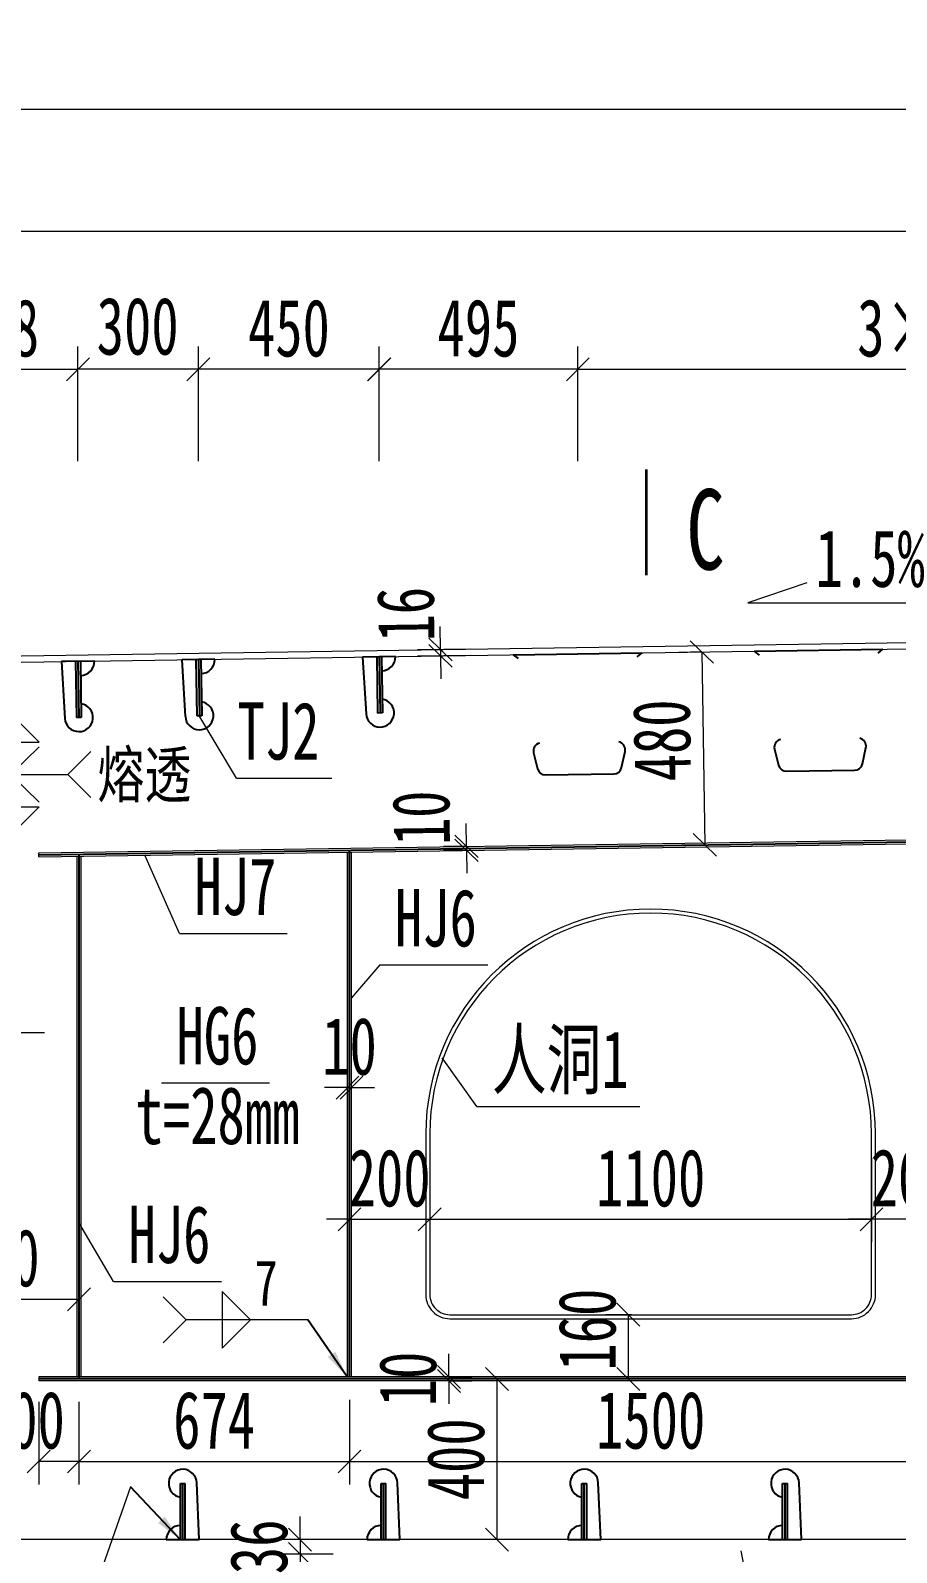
# Model space of a CAD drawing. Header units: millimetres. Extents: x -89049 to 410567, y -307459 to -100425.
# Drawn here: x 180362 to 182519, y -150712 to -146922 of the extents above; entities that cross this region are included whole.
import ezdxf
from ezdxf.enums import TextEntityAlignment as Align

# ---------------------------------------------------------------- set-up
doc = ezdxf.new("R2010")
doc.units = ezdxf.units.MM
doc.layers.get('Defpoints').update_dxf_attribs({"color": 8})
for name, color, linetype, lineweight in [('Dim', 4, 'Continuous', 15), ('文字', 7, 'Continuous', 15), ('粗线', 3, 'Continuous', 35), ('细实线', 4, 'Continuous', 15), ('钢板粗线', 1, 'Continuous', 25), ('钢板细线', 6, 'Continuous', 15)]:
    doc.layers.add(name, color=color, linetype=linetype, lineweight=lineweight)
doc.layers.add('Text', color=4, linetype='Continuous')
doc.styles.add('111', font='', dxfattribs={"width": 0.7})
doc.styles.add('BM_Dim', font='', dxfattribs={"width": 0.85})
doc.styles.add('SMEDI', font='', dxfattribs={"width": 0.75})
doc.styles.get("Standard").update_dxf_attribs({"font": ''})
doc.styles.get('111').set_extended_font_data('仿宋_GB2312')
doc.styles.get('BM_Dim').set_extended_font_data('仿宋_GB2312')
doc.styles.get('SMEDI').set_extended_font_data('仿宋_GB2312')
doc.styles.get('Standard').set_extended_font_data('仿宋_GB2312')
doc.dimstyles.new('200', dxfattribs={"dimscale": 0, "dimtxt": 2.5, "dimasz": 1, "dimexe": 1, "dimexo": 1, "dimgap": 0.6, "dimtad": 1, "dimdec": 0, "dimdsep": 46, "dimtxsty": '111', "dimblk": 'OBLIQUE', "dimcen": 0, "dimclrd": 4, "dimclre": 4, "dimclrt": 4, "dimadec": 1, "dimazin": 2, "dimtfac": 1, "dimtdec": 0, "dimtix": 1, "dimtmove": 2, "dimatfit": 3, "dimfxl": 4, "dimfxlon": 1, "dimtolj": 1, "dimlwd": -1, "dimlwe": -1, "dimarcsym": 0})
doc.dimstyles.new('MSteel_1.0_1.0', dxfattribs={"dimtxt": 3, "dimasz": 1.2, "dimexe": 1, "dimexo": 1, "dimgap": 1, "dimtad": 3, "dimtoh": 1, "dimdec": 0, "dimzin": 0, "dimdsep": 46, "dimtxsty": 'Standard', "dimblk": 'ARCHTICK', "dimcen": 0.09, "dimclrd": 3, "dimclre": 3, "dimadec": 0, "dimazin": 0, "dimtfac": 1, "dimtdec": 4, "dimtofl": 0, "dimtmove": 0, "dimatfit": 3, "dimfxl": 1, "dimtolj": 1, "dimtzin": 0, "dimarcsym": 0})

# ---------------------------------------------------------------- blocks, each defined once
blk = doc.blocks.new('_Oblique')
at = {"color": 0, "linetype": 'ByBlock', "lineweight": -2}
blk.add_line((-0.5, -0.5), (0.5, 0.5), dxfattribs=at)
blk = doc.blocks.new('*D3770')
at = {"layer": 'Defpoints', "color": 0, "transparency": 16777216}
for p in [(184125.2, -147421.6), (172989.9, -148416.1), (184125.2, -148422.4)]:
    blk.add_point(p, dxfattribs=at)
at = {"layer": '细实线', "color": 4, "transparency": 16777216}
for p, q in [((172989.9, -147650.2), (172989.9, -147364.5)), ((184125.2, -147650.2), (184125.2, -147364.5)), ((172989.9, -147421.6), (184125.2, -147421.6))]:
    blk.add_line(p, q, dxfattribs=at)
at = {"layer": '细实线', "color": 4, "transparency": 16777216, "xscale": 57.14285714285715, "yscale": 57.14285714285715, "zscale": 57.14285714285715, "rotation": 180}
blk.add_blockref('_Oblique', (172989.9, -147421.6), dxfattribs=at)
at = {"layer": '细实线', "color": 4, "transparency": 16777216, "xscale": 57.14285714285715, "yscale": 57.14285714285715, "zscale": 57.14285714285715}
blk.add_blockref('_Oblique', (184125.2, -147421.6), dxfattribs=at)
at = {"layer": '细实线', "color": 4, "transparency": 16777216, "insert": (178557.5, -147319.4), "char_height": 142.86, "attachment_point": 5, "style": '111'}
blk.add_mtext('\\A1;11135', dxfattribs=at)
blk = doc.blocks.new('12-140加劲 有过焊孔')
at = {"layer": 'Defpoints'}
blk.add_line((0, 0), (0, 140), dxfattribs=at)
at = {"layer": '钢板粗线', "color": 7}
for p, q in [((-6, 0), (-6, 140)), ((-6, 140), (6, 140)), ((6, 0), (6, 140)), ((41, 0), (35, 141.5)), ((-41, 0), (41, 0))]:
    blk.add_line(p, q, dxfattribs=at)
for centre, start, end in [((0, 140), 2.441, 260.1291), ((-6, 0), 90, 180)]:
    blk.add_arc(centre, 35, start, end, dxfattribs=at)
blk = doc.blocks.new('U型肋1')
at = {"layer": 'Defpoints'}
blk.add_line((-160, 0), (160, 0), dxfattribs=at)
at = {"layer": '钢板粗线', "color": 6}
for p, q in [((147.8, -9.7), (160, 0)), ((-147.8, -9.7), (-160, 0))]:
    blk.add_line(p, q, dxfattribs=at)
blk.add_lwpolyline([(-98.8, -220.5, 0.414266), (-113.8, -244.5), (-104.5, -284.5, 0.348876), (-85, -300), (85, -300, 0.348876), (104.5, -284.5), (113.8, -244.5, 0.414091), (98.8, -220.5, 0.414091)], format="xyb", dxfattribs=at)
blk = doc.blocks.new('*D3786')
at = {"layer": 'Defpoints', "color": 0, "transparency": 16777216}
for p in [(183525.2, -147765.7), (183525.2, -148447.4), (181725.3, -148474.4)]:
    blk.add_point(p, dxfattribs=at)
at = {"layer": '细实线', "color": 4, "transparency": 16777216}
for p, q in [((181725.3, -147994.3), (181725.3, -147708.6)), ((183525.2, -147994.3), (183525.2, -147708.6)), ((181725.3, -147765.7), (183525.2, -147765.7))]:
    blk.add_line(p, q, dxfattribs=at)
at = {"layer": '细实线', "color": 4, "transparency": 16777216, "xscale": 57.14285714285715, "yscale": 57.14285714285715, "zscale": 57.14285714285715, "rotation": 180}
blk.add_blockref('_Oblique', (181725.3, -147765.7), dxfattribs=at)
at = {"layer": '细实线', "color": 4, "transparency": 16777216, "xscale": 57.14285714285715, "yscale": 57.14285714285715, "zscale": 57.14285714285715}
blk.add_blockref('_Oblique', (183525.2, -147765.7), dxfattribs=at)
at = {"layer": '细实线', "color": 4, "transparency": 16777216, "insert": (182625.2, -147663.5), "char_height": 142.86, "attachment_point": 5, "style": '111'}
blk.add_mtext('\\A1;3×600', dxfattribs=at)
blk = doc.blocks.new('*D3788')
at = {"layer": 'Defpoints', "color": 0, "transparency": 16777216}
for p in [(181173.5, -150679.9), (181033.5, -150715.9), (181173.5, -150715.9)]:
    blk.add_point(p, dxfattribs=at)
at = {"layer": '细实线', "color": 4, "transparency": 16777216}
for p, q in [((181033.5, -150679.9), (181033.5, -150622.7)), ((181116.3, -150679.9), (180976.3, -150679.9)), ((181033.5, -150679.9), (181033.5, -150715.9)), ((181116.3, -150715.9), (180976.3, -150715.9)), ((181033.5, -150715.9), (181033.5, -150773))]:
    blk.add_line(p, q, dxfattribs=at)
at = {"layer": '细实线', "color": 4, "transparency": 16777216, "xscale": 57.14285714285715, "yscale": 57.14285714285715, "zscale": 57.14285714285715}
for p, rotation in [((181033.5, -150679.9), 270), ((181033.5, -150715.9), 90)]:
    blk.add_blockref('_Oblique', p, dxfattribs=dict(at, rotation=rotation))
at = {"layer": '细实线', "color": 4, "transparency": 16777216, "insert": (180931.2, -150697.9), "char_height": 142.86, "attachment_point": 5, "rotation": 90, "style": '111'}
blk.add_mtext('\\A1;36', dxfattribs=at)
blk = doc.blocks.new('*D3789')
at = {"layer": 'Defpoints', "color": 0, "transparency": 16777216}
for p in [(181403.7, -150274.9), (181403.7, -150284.9), (181404.4, -150284.9)]:
    blk.add_point(p, dxfattribs=at)
at = {"layer": '细实线', "color": 4, "transparency": 16777216}
for p, q in [((181404.4, -150274.9), (181404.4, -150217.7)), ((181404.4, -150274.9), (181461.5, -150274.9)), ((181404.4, -150274.9), (181404.4, -150284.9)), ((181404.4, -150284.9), (181461.5, -150284.9)), ((181404.4, -150284.9), (181404.4, -150342))]:
    blk.add_line(p, q, dxfattribs=at)
at = {"layer": '细实线', "color": 4, "transparency": 16777216, "xscale": 57.14285714285715, "yscale": 57.14285714285715, "zscale": 57.14285714285715}
for p, rotation in [((181404.4, -150274.9), 270), ((181404.4, -150284.9), 90)]:
    blk.add_blockref('_Oblique', p, dxfattribs=dict(at, rotation=rotation))
at = {"layer": '细实线', "color": 4, "transparency": 16777216, "insert": (181302.1, -150279.9), "char_height": 142.86, "attachment_point": 5, "rotation": 90, "style": '111'}
blk.add_mtext('\\A1;10', dxfattribs=at)
blk = doc.blocks.new('*D3790')
at = {"layer": 'Defpoints', "color": 0, "transparency": 16777216}
for p in [(181161.6, -149554.4), (181151.6, -149609.2), (181161.6, -149609.2)]:
    blk.add_point(p, dxfattribs=at)
at = {"layer": '细实线', "color": 4, "transparency": 16777216}
for p, q in [((181151.6, -149554.4), (181151.6, -149497.3)), ((181161.6, -149554.4), (181161.6, -149497.3)), ((181151.6, -149554.4), (181094.5, -149554.4)), ((181151.6, -149554.4), (181161.6, -149554.4)), ((181161.6, -149554.4), (181218.8, -149554.4))]:
    blk.add_line(p, q, dxfattribs=at)
at = {"layer": '细实线', "color": 4, "transparency": 16777216, "xscale": 57.14285714285715, "yscale": 57.14285714285715, "zscale": 57.14285714285715}
blk.add_blockref('_Oblique', (181151.6, -149554.4), dxfattribs=at)
at = {"layer": '细实线', "color": 4, "transparency": 16777216, "xscale": 57.14285714285715, "yscale": 57.14285714285715, "zscale": 57.14285714285715, "rotation": 180}
blk.add_blockref('_Oblique', (181161.6, -149554.4), dxfattribs=at)
at = {"layer": '细实线', "color": 4, "transparency": 16777216, "insert": (181156.6, -149452.2), "char_height": 142.86, "attachment_point": 5, "style": '111'}
blk.add_mtext('\\A1;10', dxfattribs=at)
blk = doc.blocks.new('*D3791')
at = {"layer": 'Defpoints', "color": 0, "transparency": 16777216}
for p in [(181156.6, -150279.9), (182656.6, -150276.9), (182656.6, -150485.4)]:
    blk.add_point(p, dxfattribs=at)
at = {"layer": '细实线', "color": 4, "transparency": 16777216}
for p, q in [((181156.6, -150337), (181156.6, -150542.5)), ((182656.6, -150334), (182656.6, -150542.5)), ((181156.6, -150485.4), (182656.6, -150485.4))]:
    blk.add_line(p, q, dxfattribs=at)
at = {"layer": '细实线', "color": 4, "transparency": 16777216, "xscale": 57.14285714285715, "yscale": 57.14285714285715, "zscale": 57.14285714285715, "rotation": 180}
blk.add_blockref('_Oblique', (181156.6, -150485.4), dxfattribs=at)
at = {"layer": '细实线', "color": 4, "transparency": 16777216, "xscale": 57.14285714285715, "yscale": 57.14285714285715, "zscale": 57.14285714285715}
blk.add_blockref('_Oblique', (182656.6, -150485.4), dxfattribs=at)
at = {"layer": '细实线', "color": 4, "transparency": 16777216, "insert": (181906.6, -150383.1), "char_height": 142.86, "attachment_point": 5, "style": '111'}
blk.add_mtext('\\A1;1500', dxfattribs=at)
blk = doc.blocks.new('*D3793')
at = {"layer": 'Defpoints', "color": 0, "transparency": 16777216}
for p in [(182456.6, -149671.9), (181356.6, -149706.4), (182456.6, -149882.2)]:
    blk.add_point(p, dxfattribs=at)
at = {"layer": '细实线', "color": 4, "transparency": 16777216}
for p, q in [((182456.6, -149729), (182456.6, -149939.4)), ((181356.6, -149763.5), (181356.6, -149939.4)), ((181356.6, -149882.2), (182456.6, -149882.2))]:
    blk.add_line(p, q, dxfattribs=at)
at = {"layer": '细实线', "color": 4, "transparency": 16777216, "xscale": 57.14285714285715, "yscale": 57.14285714285715, "zscale": 57.14285714285715, "rotation": 180}
blk.add_blockref('_Oblique', (181356.6, -149882.2), dxfattribs=at)
at = {"layer": '细实线', "color": 4, "transparency": 16777216, "xscale": 57.14285714285715, "yscale": 57.14285714285715, "zscale": 57.14285714285715}
blk.add_blockref('_Oblique', (182456.6, -149882.2), dxfattribs=at)
at = {"layer": '细实线', "color": 4, "transparency": 16777216, "insert": (181906.6, -149780), "char_height": 142.86, "attachment_point": 5, "style": '111'}
blk.add_mtext('\\A1;1100', dxfattribs=at)
blk = doc.blocks.new('*D3794')
at = {"layer": 'Defpoints', "color": 0, "transparency": 16777216}
for p in [(181356.6, -149706.4), (181156.6, -149764.7), (181356.6, -149882.2)]:
    blk.add_point(p, dxfattribs=at)
at = {"layer": '细实线', "color": 4, "transparency": 16777216}
for p, q in [((181356.6, -149763.5), (181356.6, -149939.4)), ((181156.6, -149821.9), (181156.6, -149939.4)), ((181156.6, -149882.2), (181099.5, -149882.2)), ((181156.6, -149882.2), (181356.6, -149882.2)), ((181356.6, -149882.2), (181413.8, -149882.2))]:
    blk.add_line(p, q, dxfattribs=at)
at = {"layer": '细实线', "color": 4, "transparency": 16777216, "xscale": 57.14285714285715, "yscale": 57.14285714285715, "zscale": 57.14285714285715}
blk.add_blockref('_Oblique', (181156.6, -149882.2), dxfattribs=at)
at = {"layer": '细实线', "color": 4, "transparency": 16777216, "xscale": 57.14285714285715, "yscale": 57.14285714285715, "zscale": 57.14285714285715, "rotation": 180}
blk.add_blockref('_Oblique', (181356.6, -149882.2), dxfattribs=at)
at = {"layer": '细实线', "color": 4, "transparency": 16777216, "insert": (181256.6, -149780), "char_height": 142.86, "attachment_point": 5, "style": '111'}
blk.add_mtext('\\A1;200', dxfattribs=at)
blk = doc.blocks.new('*D3796')
at = {"layer": 'Defpoints', "color": 0, "transparency": 16777216}
for p in [(181555.3, -150279.9), (181523.8, -150679.9), (181555.3, -150679.9)]:
    blk.add_point(p, dxfattribs=at)
at = {"layer": '细实线', "color": 4, "transparency": 16777216}
for p, q in [((181523.8, -150279.9), (181466.6, -150279.9)), ((181523.8, -150279.9), (181523.8, -150679.9)), ((181523.8, -150679.9), (181466.6, -150679.9))]:
    blk.add_line(p, q, dxfattribs=at)
at = {"layer": '细实线', "color": 4, "transparency": 16777216, "xscale": 57.14285714285715, "yscale": 57.14285714285715, "zscale": 57.14285714285715}
for p, rotation in [((181523.8, -150279.9), 90), ((181523.8, -150679.9), 270)]:
    blk.add_blockref('_Oblique', p, dxfattribs=dict(at, rotation=rotation))
at = {"layer": '细实线', "color": 4, "transparency": 16777216, "insert": (181421.5, -150479.9), "char_height": 142.86, "attachment_point": 5, "rotation": 90, "style": '111'}
blk.add_mtext('\\A1;400', dxfattribs=at)
blk = doc.blocks.new('_ArchTick')
at = {"color": 0, "linetype": 'ByBlock', "const_width": 0.15}
blk.add_lwpolyline([(-0.5, -0.5), (0.5, 0.5)], dxfattribs=at)
blk = doc.blocks.new('角焊缝1')
at = {"layer": 'Dim'}
blk.add_line((-3101.175, 370.223), (-3106.48, 370.223), dxfattribs=at)
blk.add_lwpolyline([(-3104.907, 371.455), (-3104.907, 368.992), (-3103.675, 370.223)], close=True, dxfattribs=at)
blk.add_lwpolyline([(-3107.48, 369.223), (-3106.48, 370.223), (-3107.48, 371.223)], dxfattribs=at)
blk = doc.blocks.new('*D3801')
at = {"layer": 'Defpoints', "color": 0, "transparency": 16777216}
for p in [(181483.1, -148953.1), (181447.9, -148963.6), (181483.2, -148963.1)]:
    blk.add_point(p, dxfattribs=at)
at = {"layer": '细实线', "color": 4, "transparency": 16777216}
for p, q in [((181447.8, -148953.6), (181446.9, -148896.5)), ((181447.8, -148953.6), (181390.7, -148954.4)), ((181447.8, -148953.6), (181447.9, -148963.6)), ((181447.9, -148963.6), (181390.8, -148964.4)), ((181447.9, -148963.6), (181448.8, -149020.7))]:
    blk.add_line(p, q, dxfattribs=at)
at = {"layer": '细实线', "color": 4, "transparency": 16777216, "xscale": 57.14285714285715, "yscale": 57.14285714285715, "zscale": 57.14285714285715}
for p, rotation in [((181447.8, -148953.6), 270.8593722435713), ((181447.9, -148963.6), 90.85937224357133)]:
    blk.add_blockref('_Oblique', p, dxfattribs=dict(at, rotation=rotation))
at = {"layer": '细实线', "color": 4, "transparency": 16777216, "insert": (181335.6, -148882.8), "char_height": 142.86, "attachment_point": 5, "rotation": 90.8594, "style": '111'}
blk.add_mtext('\\A1;10', dxfattribs=at)
blk = doc.blocks.new('*D3802')
at = {"layer": 'Defpoints', "color": 0, "transparency": 16777216}
for p in [(182456.6, -149706.4), (182656.6, -149764.7), (182456.6, -149882.2)]:
    blk.add_point(p, dxfattribs=at)
at = {"layer": '细实线', "color": 4, "transparency": 16777216}
for p, q in [((182456.6, -149763.5), (182456.6, -149939.4)), ((182656.6, -149821.9), (182656.6, -149939.4)), ((182456.6, -149882.2), (182399.5, -149882.2)), ((182656.6, -149882.2), (182456.6, -149882.2)), ((182656.6, -149882.2), (182713.8, -149882.2))]:
    blk.add_line(p, q, dxfattribs=at)
at = {"layer": '细实线', "color": 4, "transparency": 16777216, "xscale": 57.14285714285715, "yscale": 57.14285714285715, "zscale": 57.14285714285715}
blk.add_blockref('_Oblique', (182456.6, -149882.2), dxfattribs=at)
at = {"layer": '细实线', "color": 4, "transparency": 16777216, "xscale": 57.14285714285715, "yscale": 57.14285714285715, "zscale": 57.14285714285715, "rotation": 180}
blk.add_blockref('_Oblique', (182656.6, -149882.2), dxfattribs=at)
at = {"layer": '细实线', "color": 4, "transparency": 16777216, "insert": (182556.6, -149780), "char_height": 142.86, "attachment_point": 5, "style": '111'}
blk.add_mtext('\\A1;200', dxfattribs=at)
blk = doc.blocks.new('*D3803')
at = {"layer": 'Defpoints', "color": 0, "transparency": 16777216}
for p in [(182051.4, -148469.5), (182041.6, -148949.7), (182058.6, -148949.4)]:
    blk.add_point(p, dxfattribs=at)
at = {"layer": '细实线', "color": 4, "transparency": 16777216}
for p, q in [((182034.4, -148469.7), (181977.2, -148470.6)), ((182034.4, -148469.7), (182041.6, -148949.7)), ((182041.6, -148949.7), (181984.4, -148950.5))]:
    blk.add_line(p, q, dxfattribs=at)
at = {"layer": '细实线', "color": 4, "transparency": 16777216, "xscale": 57.14285714285715, "yscale": 57.14285714285715, "zscale": 57.14285714285715}
for p, rotation in [((182034.4, -148469.7), 90.85937224365449), ((182041.6, -148949.7), 270.8593722436545)]:
    blk.add_blockref('_Oblique', p, dxfattribs=dict(at, rotation=rotation))
at = {"layer": '细实线', "color": 4, "transparency": 16777216, "insert": (181935, -148690.1), "char_height": 142.86, "attachment_point": 5, "rotation": 90.8594, "style": '111'}
blk.add_mtext('\\A1;480', dxfattribs=at)
blk = doc.blocks.new('*D3806')
at = {"layer": 'Defpoints', "color": 0, "transparency": 16777216}
for p in [(180741.3, -150679.9), (183241.3, -150679.9), (180741.3, -151112.2)]:
    blk.add_point(p, dxfattribs=at)
at = {"layer": '细实线', "color": 4, "transparency": 16777216}
for p, q in [((180741.3, -150883.6), (180741.3, -151169.4)), ((183241.3, -150883.6), (183241.3, -151169.4)), ((183241.3, -151112.2), (180741.3, -151112.2))]:
    blk.add_line(p, q, dxfattribs=at)
at = {"layer": '细实线', "color": 4, "transparency": 16777216, "xscale": 57.14285714285715, "yscale": 57.14285714285715, "zscale": 57.14285714285715, "rotation": 180}
blk.add_blockref('_Oblique', (180741.3, -151112.2), dxfattribs=at)
at = {"layer": '细实线', "color": 4, "transparency": 16777216, "xscale": 57.14285714285715, "yscale": 57.14285714285715, "zscale": 57.14285714285715}
blk.add_blockref('_Oblique', (183241.3, -151112.2), dxfattribs=at)
at = {"layer": '细实线', "color": 4, "transparency": 16777216, "insert": (181991.3, -151010), "char_height": 142.86, "attachment_point": 5, "style": '111'}
blk.add_mtext('\\A1;5×500', dxfattribs=at)
blk = doc.blocks.new('*D3807')
at = {"layer": 'Defpoints', "color": 0, "transparency": 16777216}
for p in [(181230.3, -147765.7), (181230.3, -148481.7), (181725.3, -148474.4)]:
    blk.add_point(p, dxfattribs=at)
at = {"layer": '细实线', "color": 4, "transparency": 16777216}
for p, q in [((181230.3, -147994.3), (181230.3, -147708.6)), ((181725.3, -147994.3), (181725.3, -147708.6)), ((181725.3, -147765.7), (181230.3, -147765.7))]:
    blk.add_line(p, q, dxfattribs=at)
at = {"layer": '细实线', "color": 4, "transparency": 16777216, "xscale": 57.14285714285715, "yscale": 57.14285714285715, "zscale": 57.14285714285715, "rotation": 180}
blk.add_blockref('_Oblique', (181230.3, -147765.7), dxfattribs=at)
at = {"layer": '细实线', "color": 4, "transparency": 16777216, "xscale": 57.14285714285715, "yscale": 57.14285714285715, "zscale": 57.14285714285715}
blk.add_blockref('_Oblique', (181725.3, -147765.7), dxfattribs=at)
at = {"layer": '细实线', "color": 4, "transparency": 16777216, "insert": (181477.8, -147663.5), "char_height": 142.86, "attachment_point": 5, "style": '111'}
blk.add_mtext('\\A1;495', dxfattribs=at)
blk = doc.blocks.new('*D3808')
at = {"layer": 'Defpoints', "color": 0, "transparency": 16777216}
for p in [(180780.3, -147765.7), (180780.3, -148488.5), (181230.8, -148474.4)]:
    blk.add_point(p, dxfattribs=at)
at = {"layer": '细实线', "color": 4, "transparency": 16777216}
for p, q in [((180780.3, -147994.3), (180780.3, -147708.6)), ((181230.8, -147994.3), (181230.8, -147708.6)), ((181230.8, -147765.7), (180780.3, -147765.7))]:
    blk.add_line(p, q, dxfattribs=at)
at = {"layer": '细实线', "color": 4, "transparency": 16777216, "xscale": 57.14285714285715, "yscale": 57.14285714285715, "zscale": 57.14285714285715, "rotation": 180}
blk.add_blockref('_Oblique', (180780.3, -147765.7), dxfattribs=at)
at = {"layer": '细实线', "color": 4, "transparency": 16777216, "xscale": 57.14285714285715, "yscale": 57.14285714285715, "zscale": 57.14285714285715}
blk.add_blockref('_Oblique', (181230.8, -147765.7), dxfattribs=at)
at = {"layer": '细实线', "color": 4, "transparency": 16777216, "insert": (181005.6, -147663.5), "char_height": 142.86, "attachment_point": 5, "style": '111'}
blk.add_mtext('\\A1;450', dxfattribs=at)
blk = doc.blocks.new('*D3809')
at = {"layer": 'Defpoints', "color": 0, "transparency": 16777216}
for p in [(180480.2, -147765.7), (180480.2, -148303.1), (180780.3, -148488.5)]:
    blk.add_point(p, dxfattribs=at)
at = {"layer": '细实线', "color": 4, "transparency": 16777216}
for p, q in [((180480.2, -147994.3), (180480.2, -147708.6)), ((180780.3, -147994.3), (180780.3, -147708.6)), ((180780.3, -147765.7), (180480.2, -147765.7))]:
    blk.add_line(p, q, dxfattribs=at)
at = {"layer": '细实线', "color": 4, "transparency": 16777216, "xscale": 57.14285714285715, "yscale": 57.14285714285715, "zscale": 57.14285714285715, "rotation": 180}
blk.add_blockref('_Oblique', (180480.2, -147765.7), dxfattribs=at)
at = {"layer": '细实线', "color": 4, "transparency": 16777216, "xscale": 57.14285714285715, "yscale": 57.14285714285715, "zscale": 57.14285714285715}
blk.add_blockref('_Oblique', (180780.3, -147765.7), dxfattribs=at)
at = {"layer": '细实线', "color": 4, "transparency": 16777216, "insert": (180629, -147659), "char_height": 142.86, "attachment_point": 5, "style": '111'}
blk.add_mtext('\\A1;300', dxfattribs=at)
blk = doc.blocks.new('*D3810')
at = {"layer": 'Defpoints', "color": 0, "transparency": 16777216}
for p in [(181383.3, -148479.5), (181514.4, -148461.5), (181514.7, -148477.5)]:
    blk.add_point(p, dxfattribs=at)
at = {"layer": '细实线', "color": 4, "transparency": 16777216}
for p, q in [((181383.1, -148463.5), (181382.2, -148406.4)), ((181457.3, -148462.4), (181326, -148464.4)), ((181457.5, -148478.4), (181326.2, -148480.4)), ((181383.1, -148463.5), (181383.3, -148479.5)), ((181383.3, -148479.5), (181384.2, -148536.6))]:
    blk.add_line(p, q, dxfattribs=at)
at = {"layer": '细实线', "color": 4, "transparency": 16777216, "xscale": 57.14285714285715, "yscale": 57.14285714285715, "zscale": 57.14285714285715}
for p, rotation in [((181383.1, -148463.5), 270.8593722436541), ((181383.3, -148479.5), 90.85937224365405)]:
    blk.add_blockref('_Oblique', p, dxfattribs=dict(at, rotation=rotation))
at = {"layer": '细实线', "color": 4, "transparency": 16777216, "insert": (181297, -148376), "char_height": 142.86, "attachment_point": 5, "rotation": 90.8594, "style": '111'}
blk.add_mtext('\\A1;16', dxfattribs=at)
blk = doc.blocks.new('*D3811')
at = {"layer": 'Defpoints', "color": 0, "transparency": 16777216}
for p in [(180480.2, -147765.7), (180480.2, -148303.1), (180082.7, -148508.2)]:
    blk.add_point(p, dxfattribs=at)
at = {"layer": '细实线', "color": 4, "transparency": 16777216}
for p, q in [((180082.7, -147994.3), (180082.7, -147708.6)), ((180480.2, -147994.3), (180480.2, -147708.6)), ((180082.7, -147765.7), (180480.2, -147765.7))]:
    blk.add_line(p, q, dxfattribs=at)
at = {"layer": '细实线', "color": 4, "transparency": 16777216, "xscale": 57.14285714285715, "yscale": 57.14285714285715, "zscale": 57.14285714285715, "rotation": 180}
blk.add_blockref('_Oblique', (180082.7, -147765.7), dxfattribs=at)
at = {"layer": '细实线', "color": 4, "transparency": 16777216, "xscale": 57.14285714285715, "yscale": 57.14285714285715, "zscale": 57.14285714285715}
blk.add_blockref('_Oblique', (180480.2, -147765.7), dxfattribs=at)
at = {"layer": '细实线', "color": 4, "transparency": 16777216, "insert": (180281.4, -147663.5), "char_height": 142.86, "attachment_point": 5, "style": '111'}
blk.add_mtext('\\A1;398', dxfattribs=at)
blk = doc.blocks.new('*D3812')
at = {"layer": 'Defpoints', "color": 0, "transparency": 16777216}
for p in [(180482.7, -150279.9), (181156.6, -150274.9), (181156.6, -150485.4)]:
    blk.add_point(p, dxfattribs=at)
at = {"layer": '细实线', "color": 4, "transparency": 16777216}
for p, q in [((180482.7, -150337), (180482.7, -150542.5)), ((181156.6, -150332), (181156.6, -150542.5)), ((180482.7, -150485.4), (181156.6, -150485.4))]:
    blk.add_line(p, q, dxfattribs=at)
at = {"layer": '细实线', "color": 4, "transparency": 16777216, "xscale": 57.14285714285715, "yscale": 57.14285714285715, "zscale": 57.14285714285715, "rotation": 180}
blk.add_blockref('_Oblique', (180482.7, -150485.4), dxfattribs=at)
at = {"layer": '细实线', "color": 4, "transparency": 16777216, "xscale": 57.14285714285715, "yscale": 57.14285714285715, "zscale": 57.14285714285715}
blk.add_blockref('_Oblique', (181156.6, -150485.4), dxfattribs=at)
at = {"layer": '细实线', "color": 4, "transparency": 16777216, "insert": (180819.6, -150383.1), "char_height": 142.86, "attachment_point": 5, "style": '111'}
blk.add_mtext('\\A1;674', dxfattribs=at)
blk = doc.blocks.new('*D3813')
at = {"layer": 'Defpoints', "color": 0, "transparency": 16777216}
for p in [(180382.7, -150279.9), (180482.7, -150279.9), (180382.7, -150485.4)]:
    blk.add_point(p, dxfattribs=at)
at = {"layer": '细实线', "color": 4, "transparency": 16777216}
for p, q in [((180382.7, -150337), (180382.7, -150542.5)), ((180482.7, -150337), (180482.7, -150542.5)), ((180482.7, -150485.4), (180382.7, -150485.4))]:
    blk.add_line(p, q, dxfattribs=at)
at = {"layer": '细实线', "color": 4, "transparency": 16777216, "xscale": 57.14285714285715, "yscale": 57.14285714285715, "zscale": 57.14285714285715, "rotation": 180}
blk.add_blockref('_Oblique', (180382.7, -150485.4), dxfattribs=at)
at = {"layer": '细实线', "color": 4, "transparency": 16777216, "xscale": 57.14285714285715, "yscale": 57.14285714285715, "zscale": 57.14285714285715}
blk.add_blockref('_Oblique', (180482.7, -150485.4), dxfattribs=at)
at = {"layer": '细实线', "color": 4, "transparency": 16777216, "insert": (180345.6, -150383.1), "char_height": 142.86, "attachment_point": 5, "style": '111'}
blk.add_mtext('\\A1;100', dxfattribs=at)
blk = doc.blocks.new('*D3814')
at = {"layer": 'Defpoints', "color": 0, "transparency": 16777216}
for p in [(180082.7, -149842.2), (180482.7, -149842.2), (180482.7, -150081.4)]:
    blk.add_point(p, dxfattribs=at)
at = {"layer": '细实线', "color": 4, "transparency": 16777216}
for p, q in [((180082.7, -149899.4), (180082.7, -150138.5)), ((180482.7, -149899.4), (180482.7, -150138.5)), ((180082.7, -150081.4), (180482.7, -150081.4))]:
    blk.add_line(p, q, dxfattribs=at)
at = {"layer": '细实线', "color": 4, "transparency": 16777216, "xscale": 57.14285714285715, "yscale": 57.14285714285715, "zscale": 57.14285714285715, "rotation": 180}
blk.add_blockref('_Oblique', (180082.7, -150081.4), dxfattribs=at)
at = {"layer": '细实线', "color": 4, "transparency": 16777216, "xscale": 57.14285714285715, "yscale": 57.14285714285715, "zscale": 57.14285714285715}
blk.add_blockref('_Oblique', (180482.7, -150081.4), dxfattribs=at)
at = {"layer": '细实线', "color": 4, "transparency": 16777216, "insert": (180282.7, -149979.1), "char_height": 142.86, "attachment_point": 5, "style": '111'}
blk.add_mtext('\\A1;400', dxfattribs=at)
blk = doc.blocks.new('*D3816')
at = {"layer": 'Defpoints', "color": 0, "transparency": 16777216}
for p in [(180082.7, -150679.9), (180741.3, -150679.9), (180082.7, -151112.2)]:
    blk.add_point(p, dxfattribs=at)
at = {"layer": '细实线', "color": 4, "transparency": 16777216}
for p, q in [((180082.7, -150883.6), (180082.7, -151169.4)), ((180741.3, -150883.6), (180741.3, -151169.4)), ((180741.3, -151112.2), (180082.7, -151112.2))]:
    blk.add_line(p, q, dxfattribs=at)
at = {"layer": '细实线', "color": 4, "transparency": 16777216, "xscale": 57.14285714285715, "yscale": 57.14285714285715, "zscale": 57.14285714285715, "rotation": 180}
blk.add_blockref('_Oblique', (180082.7, -151112.2), dxfattribs=at)
at = {"layer": '细实线', "color": 4, "transparency": 16777216, "xscale": 57.14285714285715, "yscale": 57.14285714285715, "zscale": 57.14285714285715}
blk.add_blockref('_Oblique', (180741.3, -151112.2), dxfattribs=at)
at = {"layer": '细实线', "color": 4, "transparency": 16777216, "insert": (180412, -151010), "char_height": 142.86, "attachment_point": 5, "style": '111'}
blk.add_mtext('\\A1;659', dxfattribs=at)
blk = doc.blocks.new('全融透1')
at = {"layer": 'Dim'}
blk.add_line((0, 0), (4.479, 0), dxfattribs=at)
for points in [[(1.995, 2.645), (1.995, 1.414), (3.227, 1.414)], [(1.995, -2.645), (1.995, -1.414), (3.227, -1.414)]]:
    blk.add_lwpolyline(points, close=True, dxfattribs=at)
for points in [[(3.227, 1.206), (1.995, 0), (1.995, 1.206)], [(5.479, 1), (4.479, 0), (5.479, -1)], [(3.227, -1.206), (1.995, 0), (1.995, -1.206)]]:
    blk.add_lwpolyline(points, dxfattribs=at)
at = {"layer": 'Text', "style": 'SMEDI', "width": 0.75}
blk.add_text('熔透', height=2, dxfattribs=at).set_placement((5.77, 0), align=Align.MIDDLE_LEFT)
blk = doc.blocks.new('*D3821')
at = {"layer": 'Defpoints', "color": 0, "transparency": 16777216}
for p in [(181851.2, -150119.9), (181917.3, -150119.9), (181917.3, -150279.9)]:
    blk.add_point(p, dxfattribs=at)
at = {"layer": '细实线', "color": 4, "transparency": 16777216}
for p, q in [((181860.1, -150119.9), (181794.1, -150119.9)), ((181851.2, -150279.9), (181851.2, -150119.9)), ((181860.1, -150279.9), (181794.1, -150279.9))]:
    blk.add_line(p, q, dxfattribs=at)
at = {"layer": '细实线', "color": 4, "transparency": 16777216, "xscale": 57.14285714285715, "yscale": 57.14285714285715, "zscale": 57.14285714285715}
for p, rotation in [((181851.2, -150119.9), 90), ((181851.2, -150279.9), 270)]:
    blk.add_blockref('_Oblique', p, dxfattribs=dict(at, rotation=rotation))
at = {"layer": '细实线', "color": 4, "transparency": 16777216, "insert": (181749, -150157), "char_height": 142.86, "attachment_point": 5, "rotation": 90, "style": '111'}
blk.add_mtext('\\A1;160', dxfattribs=at)
blk = doc.blocks.new('*D3827')
at = {"layer": 'Defpoints', "color": 0, "transparency": 16777216}
for p in [(173025.2, -148448.1), (174907.2, -150651.9), (175040.4, -150679.9), (175065.9, -150679.9), (182153.8, -150679.9)]:
    blk.add_point(p, dxfattribs=at)
at = {"layer": '细实线', "color": 4, "transparency": 16777216}
blk.add_line((174983.3, -150679.9), (174847.6, -150679.9), dxfattribs=at)
blk.add_arc((175065.9, -150679.9), 161.2, 132.4401, 180, dxfattribs=at)
at = {"layer": '细实线', "color": 4, "transparency": 16777216, "xscale": 57.14285714285715, "yscale": 57.14285714285715, "zscale": 57.14285714285715}
for p, rotation in [((174957.1, -150560.9), 42.44010108692002), ((174904.7, -150679.9), 270)]:
    blk.add_blockref('_Oblique', p, dxfattribs=dict(at, rotation=rotation))
at = {"layer": '细实线', "color": 4, "transparency": 16777216, "insert": (174767.3, -150581.6), "char_height": 142.857, "attachment_point": 5, "rotation": 71.7743, "style": '111'}
blk.add_mtext('\\A1;47.6%%d', dxfattribs=at)
blk = doc.blocks.new('*D3828')
at = {"layer": 'Defpoints', "color": 0, "transparency": 16777216}
for p in [(184125.2, -147118), (184125.2, -148118.7), (170860.2, -148405)]:
    blk.add_point(p, dxfattribs=at)
at = {"layer": '细实线', "color": 4, "transparency": 16777216}
for p, q in [((170860.2, -147346.6), (170860.2, -147060.8)), ((184125.2, -147346.6), (184125.2, -147060.8)), ((170860.2, -147118), (184125.2, -147118))]:
    blk.add_line(p, q, dxfattribs=at)
at = {"layer": '细实线', "color": 4, "transparency": 16777216, "xscale": 57.14285714285715, "yscale": 57.14285714285715, "zscale": 57.14285714285715, "rotation": 180}
blk.add_blockref('_Oblique', (170860.2, -147118), dxfattribs=at)
at = {"layer": '细实线', "color": 4, "transparency": 16777216, "xscale": 57.14285714285715, "yscale": 57.14285714285715, "zscale": 57.14285714285715}
blk.add_blockref('_Oblique', (184125.2, -147118), dxfattribs=at)
at = {"layer": '细实线', "color": 4, "transparency": 16777216, "insert": (177492.7, -147015.7), "char_height": 142.86, "attachment_point": 5, "style": '111'}
blk.add_mtext('\\A1;13265', dxfattribs=at)

msp = doc.modelspace()

# ---------------------------------------------------------------- linework, layer by layer
at = {"layer": 'Defpoints', "color": 8}
for p, q in [((180382.7, -148974.6), (183720.1, -148924.5)), ((180482.7, -148973.1), (180482.7, -150279.9)), ((181156.6, -150274.9), (181156.6, -148963)), ((183456.6, -150279.9), (180382.7, -150279.9))]:
    msp.add_line(p, q, dxfattribs=at)
at = {"layer": '粗线'}
msp.add_line((181896.4, -148278.7), (181896.4, -148015.4), dxfattribs=at)
at = {"layer": '细实线'}
for p, q in [((182296, -148297.2), (182148.6, -148347)), ((182148.6, -148347), (182603.4, -148347)), ((180874.8, -148783.5), (180781, -148626.6)), ((180874.8, -148783.5), (181112.7, -148783.5)), ((180732.9, -149170.6), (180646.9, -148975.6)), ((180732.9, -149170.6), (181001.7, -149170.6)), ((181232.2, -149248.8), (181161.6, -149331)), ((181232.2, -149248.8), (181501, -149248.8)), ((180191, -149417.4), (180397, -149417.4)), ((181473.4, -149601.4), (181387.4, -149480.4)), ((180688.3, -149542.5), (180957, -149542.5)), ((181473.4, -149601.4), (181880, -149601.4)), ((180568.7, -150037), (180482.7, -149890.6)), ((180568.7, -150037), (180837.4, -150037)), ((182173.6, -150929.5), (182132, -150707.9))]:
    msp.add_line(p, q, dxfattribs=at)
at = {"layer": '细实线', "color": 8}
msp.add_line((180610.8, -150548.7), (180498.4, -150871.5), dxfattribs=at)
at = {"layer": '钢板细线'}
for p, q in [((180382.6, -148969.6), (183720, -148919.5)), ((180382.7, -148979.6), (183720.1, -148929.5)), ((180382.7, -148979.6), (180382.6, -148969.6)), ((180477.7, -148978.1), (180477.7, -150274.9)), ((180487.7, -148978), (180487.7, -150274.9)), ((181151.6, -150274.9), (181151.6, -148968)), ((181161.6, -150274.9), (181161.6, -148967.9)), ((183456.6, -150274.9), (180382.7, -150274.9)), ((180382.7, -150274.9), (180382.7, -150284.9)), ((183456.6, -150284.9), (180382.7, -150284.9)), ((183736.3, -150679.9), (175025.4, -150679.9))]:
    msp.add_line(p, q, dxfattribs=at)
at = {"layer": '钢板细线', "elevation": 0}
for points in [[(170860.2, -148394.8), (177927, -148465.5), (180062.7, -148483.3), (184763.2, -148412.8)], [(170860.2, -148410.8), (177927, -148481.5), (180062.7, -148499.3), (184763.2, -148428.8)]]:
    msp.add_lwpolyline(points, dxfattribs=at)
at = {"layer": '钢板细线'}
for points in [[(182466.6, -149669.9, 1), (181346.6, -149669.9), (181346.6, -150069.9, 0.414214), (181406.6, -150129.9), (182406.6, -150129.9, 0.414214), (182466.6, -150069.9)], [(182456.6, -149669.9, 1), (181356.6, -149669.9), (181356.6, -150069.9, 0.414214), (181406.6, -150119.9), (182406.6, -150119.9, 0.414214), (182456.6, -150069.9)]]:
    msp.add_lwpolyline(points, format="xyb", close=True, dxfattribs=at)

# ---------------------------------------------------------------- block references
at = {"layer": '细实线', "rotation": 180.980685694254}
for p in [(180480.3, -148493), (180780.3, -148488.5), (181230.3, -148481.7)]:
    msp.add_blockref('12-140加劲 有过焊孔', p, dxfattribs=at)
at = {"layer": '细实线', "color": 8, "xscale": 57.1428571428572, "yscale": 57.1428571428572, "zscale": 57.1428571428572, "rotation": 359.9999999999999}
for name, p in [('全融透1', (180199.1, -148774.8)), ('角焊缝1', (358263.1, -171288.2))]:
    msp.add_blockref(name, p, dxfattribs=at)
at = {"layer": '钢板细线'}
for name, p, rotation in [('U型肋1', (181725.3, -148474.4), 0.8593722436390038), ('U型肋1', (182325.2, -148465.4), 0.8593722436390038), ('12-140加劲 有过焊孔', (180741.3, -150679.9), 359.9999999999935), ('12-140加劲 有过焊孔', (181241.3, -150679.9), 359.9999999999935), ('12-140加劲 有过焊孔', (181741.3, -150679.9), 359.9999999999935), ('12-140加劲 有过焊孔', (182241.3, -150679.9), 359.9999999999935)]:
    msp.add_blockref(name, p, dxfattribs=dict(at, rotation=rotation))

# ---------------------------------------------------------------- texts
at = {"layer": 'Text', "style": 'SMEDI', "width": 0.75}
msp.add_text('7', height=114.3, dxfattribs=at).set_placement((180919.5, -150040.6), align=Align.MIDDLE_LEFT)
at = {"layer": '文字', "style": 'BM_Dim', "width": 0.7}
msp.add_text('C', height=200, dxfattribs=at).set_placement((182043.1, -148264.4), align=Align.CENTER)
for s, p in [('1.5%', (182453.4, -148350.5)), ('TJ2', (180979.7, -148780.4)), ('HJ7', (180872.4, -149167.6)), ('HJ6', (181371.7, -149245.8)), ('HG6', (180827.8, -149539.5)), ('人洞1', (181681.6, -149598.4)), ('t=28mm', (180827.8, -149737.9)), ('HJ6', (180708.2, -150034))]:
    msp.add_text(s, height=142.86, dxfattribs=at).set_placement(p, align=Align.BOTTOM_CENTER)

# ---------------------------------------------------------------- dimensions: what is measured, and where the dimension line sits
at = {"layer": '细实线'}
for base, p1, p2, override, picture, middle in [((184125.2, -147118), (170860.2, -148405), (184125.2, -148118.7), {"dimscale": 57.142857, "dimtxsty": '111', "dimblk": 'Oblique'}, '*D3828', (177492.7, -147015.7)), ((184125.2, -147421.6), (172989.9, -148416.1), (184125.2, -148422.4), {"dimscale": 57.142857, "dimtxsty": '111', "dimblk": 'Oblique'}, '*D3770', (178557.5, -147319.4)), ((180480.1601, -147765.7042), (180082.6522, -148508.2036), (180480.1601, -148303.0503), {"dimscale": 57.142857, "dimtxsty": '111', "dimblk": 'Oblique'}, '*D3811', (180281.4062, -147663.4648)), ((180780.3391, -147765.7042), (181230.7953, -148474.3734), (180780.3391, -148488.4654), {"dimscale": 57.142857, "dimtxsty": '111', "dimblk": 'Oblique'}, '*D3808', (181005.5672, -147663.4648)), ((181230.3, -147765.7), (181725.3, -148474.4), (181230.3, -148481.7), {"dimscale": 57.142857, "dimblk": 'Oblique'}, '*D3807', (181477.8, -147663.5)), ((181161.6, -149554.4), (181151.6, -149609.2), (181161.6, -149609.2), {"dimscale": 57.142857, "dimblk": 'Oblique'}, '*D3790', (181156.6, -149452.2)), ((182456.6, -149882.2), (181356.6, -149706.4), (182456.6, -149671.9), {"dimscale": 57.142857, "dimblk": 'Oblique'}, '*D3793', (181906.6, -149780)), ((181356.6, -149882.2), (181156.6, -149764.7), (181356.6, -149706.4), {"dimscale": 57.142857, "dimblk": 'Oblique'}, '*D3794', (181256.6, -149780)), ((180482.7, -150081.4), (180082.7, -149842.2), (180482.7, -149842.2), {"dimscale": 57.142857, "dimblk": 'Oblique'}, '*D3814', (180282.7, -149979.1)), ((181156.6, -150485.4), (180482.7, -150279.9), (181156.6, -150274.9), {"dimscale": 57.142857, "dimblk": 'Oblique'}, '*D3812', (180819.6, -150383.1)), ((182656.6, -150485.4), (181156.6, -150279.9), (182656.6, -150276.9), {"dimscale": 57.142857, "dimblk": 'Oblique'}, '*D3791', (181906.6, -150383.1)), ((180082.7, -151112.2), (180741.3, -150679.9), (180082.7, -150679.9), {"dimscale": 57.142857, "dimblk": 'Oblique'}, '*D3816', (180412, -151010))]:
    dim = msp.add_linear_dim(base=base, p1=p1, p2=p2, dimstyle='200', override=override, dxfattribs=at)
    dim.commit()
    dim.dimension.update_dxf_attribs({"geometry": picture, "text_midpoint": middle})
for base, p1, p2, override, picture, middle in [((180480.2, -147765.7), (180780.3, -148488.5), (180480.2, -148303.1), {"dimscale": 57.142857, "dimtxsty": '111', "dimblk": 'Oblique'}, '*D3809', (180629, -147659)), ((180382.7, -150485.4), (180482.7, -150279.9), (180382.7, -150279.9), {"dimscale": 57.142857, "dimblk": 'Oblique'}, '*D3813', (180345.6, -150383.1))]:
    dim = msp.add_linear_dim(base=base, p1=p1, p2=p2, dimstyle='200', override=override, dxfattribs=at)
    dim.commit()
    dim.dimension.update_dxf_attribs({"geometry": picture, "text_midpoint": middle, "dimtype": 160})
for base, p1, p2, text, picture, middle in [((183525.2, -147765.7), (181725.3, -148474.4), (183525.2, -148447.4), '3×600', '*D3786', (182625.2, -147663.5)), ((180741.3, -151112.2), (183241.3, -150679.9), (180741.3, -150679.9), '5×500', '*D3806', (181991.3, -151010))]:
    dim = msp.add_linear_dim(base=base, p1=p1, p2=p2, text=text, dimstyle='200', override={"dimscale": 57.142857, "dimtxsty": '111', "dimblk": 'Oblique'}, dxfattribs=at)
    dim.commit()
    dim.dimension.update_dxf_attribs({"geometry": picture, "text_midpoint": middle})
for base, p1, p2, angle, picture, middle, dimtype in [((181383.3, -148479.5), (181514.4, -148461.5), (181514.7, -148477.5), 270.8594, '*D3810', (181297, -148376), 161), ((182041.6, -148949.7), (182051.4, -148469.5), (182058.6, -148949.4), 270.8594, '*D3803', (181935, -148690.1), 161), ((181447.9, -148963.6), (181483.1, -148953.1), (181483.2, -148963.1), 270.8594, '*D3801', (181335.6, -148882.8), 161), ((181851.2, -150119.9), (181917.3, -150279.9), (181917.3, -150119.9), 90, '*D3821', (181749, -150157), 160)]:
    dim = msp.add_linear_dim(base=base, p1=p1, p2=p2, angle=angle, dimstyle='200', override={"dimscale": 57.142857, "dimblk": 'Oblique'}, dxfattribs=at)
    dim.commit()
    dim.dimension.update_dxf_attribs({"geometry": picture, "text_midpoint": middle, "dimtype": dimtype})
dim = msp.add_angular_dim_2l(base=(174907.2, -150651.9), line1=((173025.2, -148448.1), (175065.9, -150679.9)), line2=((182153.8, -150679.9), (175040.4, -150679.9)), dimstyle='200', override={"dimscale": 57.142857, "dimblk": 'Oblique'}, dxfattribs=at)
dim.commit()
dim.dimension.update_dxf_attribs({"geometry": '*D3827', "text_midpoint": (174767.3, -150581.6), "dimtype": 162})
for base, p1, p2, angle, picture, middle in [((182456.6, -149882.2), (182656.6, -149764.7), (182456.6, -149706.4), 180, '*D3802', (182556.6, -149780)), ((181523.8, -150679.9), (181555.3, -150279.9), (181555.3, -150679.9), 90, '*D3796', (181421.5, -150479.9))]:
    dim = msp.add_linear_dim(base=base, p1=p1, p2=p2, angle=angle, dimstyle='200', override={"dimscale": 57.142857, "dimblk": 'Oblique'}, dxfattribs=at)
    dim.commit()
    dim.dimension.update_dxf_attribs({"geometry": picture, "text_midpoint": middle})
for p1, p2, distance, picture, middle in [((181403.7, -150274.9), (181403.7, -150284.9), 0.6, '*D3789', (181302.1, -150279.9)), ((181173.5, -150679.9), (181173.5, -150715.9), -140, '*D3788', (180931.2, -150697.9))]:
    dim = msp.add_aligned_dim(p1=p1, p2=p2, distance=distance, dimstyle='200', override={"dimscale": 57.142857, "dimblk": 'Oblique'}, dxfattribs=at)
    dim.commit()
    dim.dimension.update_dxf_attribs({"geometry": picture, "text_midpoint": middle})

# ---------------------------------------------------------------- leaders
at = {"layer": 'Dim'}
for points in [[(181150.6, -150274.9), (181053.1, -150132.6)], [(180735.3, -150680.4), (180610.8, -150548.7)]]:
    msp.add_leader(points, dimstyle='MSteel_1.0_1.0', override={"dimscale": 57.142857, "dimclrd": 256}, dxfattribs=at)

doc.saveas('drawing.dxf')
